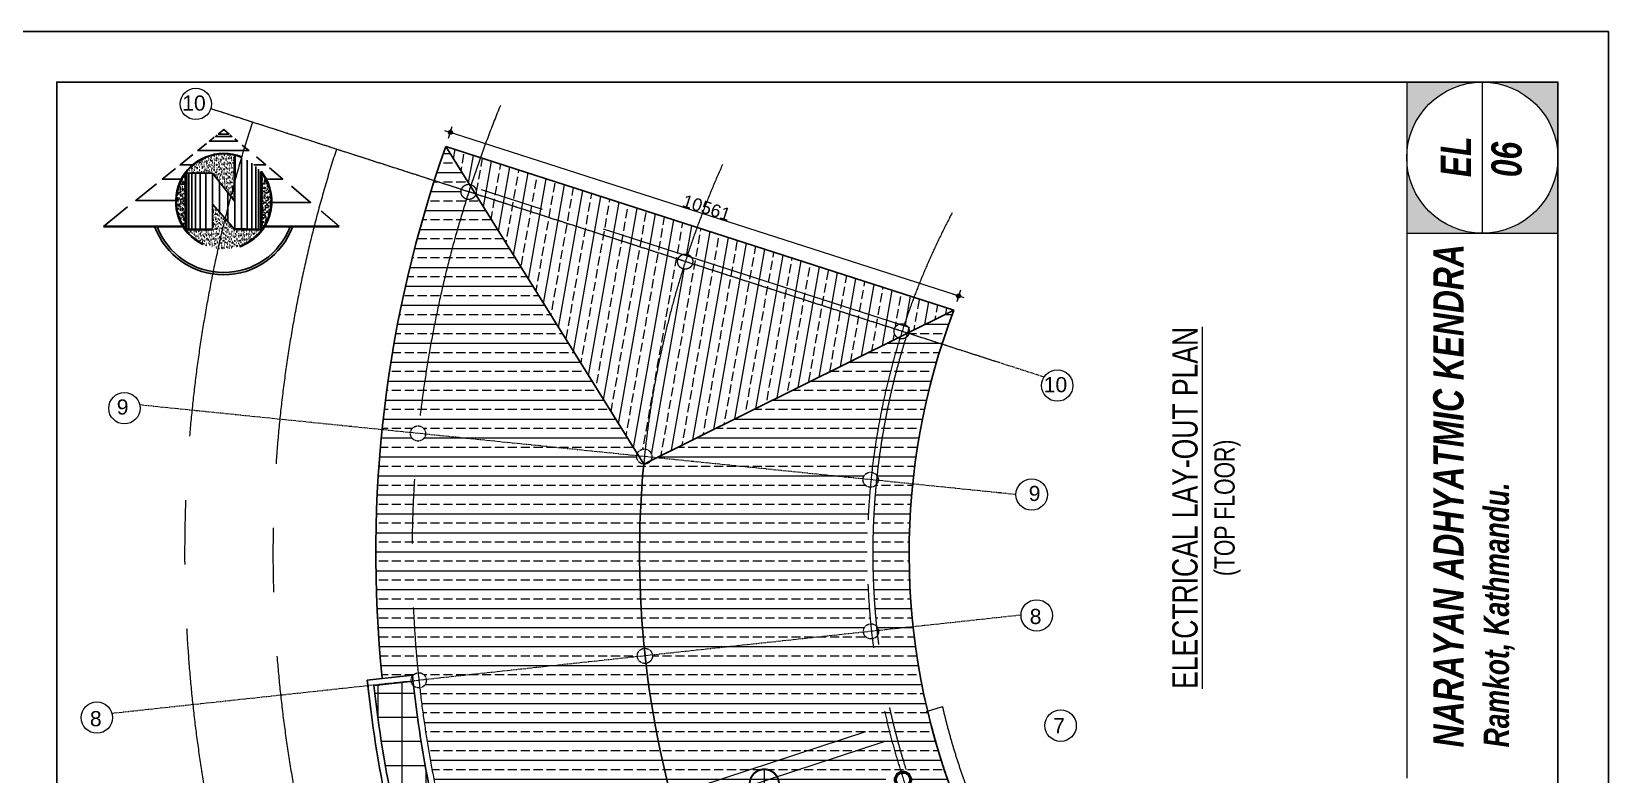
# Model space of a CAD drawing. Header units: millimetres. Extents: x -582 to 488037, y -1142837 to 903.
# Drawn here: x 425300 to 456500, y -1113533 to -1098837 of the extents above; entities that cross this region are included whole.
import ezdxf

# ---------------------------------------------------------------- set-up
doc = ezdxf.new("R2010")
doc.units = ezdxf.units.MM
doc.header["$PDMODE"] = 3
doc.linetypes.add('CENTERX2', pattern=[101.6, 63.5, -12.7, 12.7, -12.7])
doc.layers.add('A New CL', color=7, linetype='CENTERX2', lineweight=13, true_color=0x18bbcd)
doc.layers.add('Pipe line', color=7, linetype='Continuous', lineweight=60, true_color=0x0070ff)
for name, color, linetype, lineweight in [('COLUMN-HATCH', 1, 'Continuous', 53), ('Dim', 160, 'Continuous', 20), ('Dimension', 5, 'Continuous', 13), ('dw', 92, 'Continuous', 15), ('ha', 252, 'Continuous', 5), ('hatch', 9, 'Continuous', 0), ('hatch2', 252, 'Continuous', 18), ('railing', 220, 'Continuous', 25), ('T-TEXT', 1, 'Continuous', 15)]:
    doc.layers.add(name, color=color, linetype=linetype, lineweight=lineweight)
doc.layers.add('E_Electrical Layout', color=210, linetype='Continuous')
doc.layers.add('WC-SERIAL', color=70, linetype='Continuous')
doc.styles.add('Arial', font='arial.ttf')
doc.styles.get("Standard").update_dxf_attribs({"font": 'arial.ttf', "width": 0.75})
doc.dimstyles.new('A_ Detail', dxfattribs={"dimtxt": 250, "dimasz": 80, "dimexe": 75, "dimexo": 0, "dimgap": 4, "dimtad": 1, "dimdec": 0, "dimzin": 1, "dimdsep": 46, "dimtxsty": 'Arial', "dimblk": 'dot 2', "dimcen": 0.09375, "dimclrd": 5, "dimclre": 5, "dimclrt": 256, "dimadec": 0, "dimazin": 0, "dimtfac": 0.75, "dimtdec": 0, "dimtix": 1, "dimtmove": 1, "dimatfit": 3, "dimfxl": 75, "dimfxlon": 1, "dimtolj": 1, "dimtzin": 0, "dimlwd": 13, "dimlwe": 9, "dimarcsym": 0})
pattern_1 = [(180, (-69810, -65127.35), (-3e-14, -375), []), (180, (-69997.2, -64940.14), (-3e-14, -375), [180, -75])]
pattern_2 = [(37.5, (17499.617, -40629.6), (-2.36225, 72.25589), [0, -57, 0, -63.75, 0, -60.9375]), (7.5, (17499.62, -40629.6), (66.36663, 105.83048), [0, -30.75, 0, -51.375, 0, -19.6875]), (327.5, (17453.49, -40629.6), (116.78032, 0.212215), [0, -18.75, 0, -67.5, 0, -88.125]), (317.5, (17453.49, -40629.6), (112.72975, 32.91283), [0, -9.375, 0, -44.25, 0, -50.625])]

# ---------------------------------------------------------------- blocks, each defined once
blk = doc.blocks.new('A$C115C1E31')
blk.add_circle((-22, 86), 150)
blk = doc.blocks.new('dot1')
at = {"layer": 'hatch'}
h = blk.add_hatch(color=256, dxfattribs=at)
edge = h.paths.add_edge_path()
edge.add_arc((0, 0), 1, 0, 360)
for p, q in [((3, 0), (-3, 0)), ((0, 3), (0, -3))]:
    blk.add_line(p, q, dxfattribs=at)
blk.add_circle((0, 0), 1, dxfattribs=at)
blk = doc.blocks.new('dot 2')
at = {"layer": 'hatch', "xscale": 0.5, "yscale": 0.5, "zscale": 0.5}
blk.add_blockref('dot1', (0, 0), dxfattribs=at)
blk = doc.blocks.new('*D345')
at = {"layer": 'DEFPOINTS', "color": 0, "transparency": 16777216}
for p in [(433498, -1101111), (443641, -1104067), (443551, -1104347)]:
    blk.add_point(p, dxfattribs=at)
at = {"layer": 'Dim', "color": 5, "lineweight": 9, "transparency": 16777216}
for p, q in [((433565, -1100902), (433611, -1100759)), ((443618, -1104138), (443664, -1103996))]:
    blk.add_line(p, q, dxfattribs=at)
at = {"layer": 'Dim', "color": 5, "lineweight": 13, "transparency": 16777216}
blk.add_line((433664, -1100855), (443565, -1104042), dxfattribs=at)
at = {"layer": 'Dim', "color": 5, "lineweight": 13, "transparency": 16777216, "xscale": 80, "yscale": 80, "zscale": 80}
for p, rotation in [((433588, -1100830), 162.1540925338636), ((443641, -1104067), 342.1540925338636)]:
    blk.add_blockref('dot 2', p, dxfattribs=dict(at, rotation=rotation))
at = {"layer": 'Dim', "transparency": 16777216, "insert": (438655, -1102323), "char_height": 250, "attachment_point": 5, "rotation": 342.1541, "style": 'Arial'}
blk.add_mtext('\\A1;10561', dxfattribs=at)
blk = doc.blocks.new('north')
at = {"layer": 'WC-SERIAL'}
h = blk.add_hatch(dxfattribs=at)
h.set_pattern_fill('AR-SAND', color=256, scale=37.5, style=0)
h.set_pattern_definition(pattern_2)
h.paths.add_polyline_path([(-220, 2009), (220, 1452), (220, 2364, 0.302023), (-755, 2009)])
h = blk.add_hatch(dxfattribs=at)
h.set_pattern_fill('AR-SAND', color=256, scale=37.5, style=0)
h.set_pattern_definition(pattern_2)
h.paths.add_polyline_path([(-755, 2009, 0.328563), (-755, 897)])
h.paths.add_polyline_path([(755, 2009), (755, 897, 0.328563)])
h = blk.add_hatch(dxfattribs=at)
h.set_pattern_fill('AR-SAND', color=256, scale=37.5, style=0)
h.set_pattern_definition(pattern_2)
h.paths.add_polyline_path([(755, 897), (220, 897), (-220, 1398), (-220, 897), (-755, 897, 0.505386)])
blk.add_hatch(color=256, dxfattribs=at).paths.add_polyline_path([(-1316, 957), (-1366, 957, 0.70083), (1366, 957), (1316, 957, -0.691826)])
at = {"lineweight": 13}
blk.add_line((2286, 957), (1927, 1259), dxfattribs=at)
at = {"layer": 'WC-SERIAL'}
for p, q in [((220, 897), (220, 2364)), ((352, 897), (352, 2347)), ((464, 897), (464, 2268)), ((558, 897), (558, 2207)), ((-755, 897), (-755, 2009)), ((-755, 2009), (-220, 2009)), ((-745, 897), (-745, 2009)), ((-727, 897), (-727, 2009)), ((-689, 897), (-689, 2009)), ((-633, 897), (-633, 2009)), ((-558, 897), (-558, 2009)), ((-464, 897), (-464, 2009)), ((-352, 897), (-352, 2009)), ((-220, 897), (-220, 2009)), ((-220, 2009), (-220, 1463)), ((-220, 2009), (220, 1452)), ((633, 897), (633, 2145)), ((689, 897), (689, 2089)), ((727, 897), (727, 2045)), ((745, 897), (745, 2022)), ((755, 897), (755, 2048)), ((-80, 1234), (-80, 1831)), ((80, 1057), (80, 1629)), ((-2380, 957), (-1900, 1343)), ((220, 897), (-220, 1398)), ((-2380, 957), (-796, 957)), ((796, 957), (2286, 957)), ((-755, 897), (-220, 897)), ((220, 897), (755, 897))]:
    blk.add_line(p, q, dxfattribs=at)
for points in [[(-107, 2785), (107, 2785), (3, 2873), (-106, 2785)], [(369, 2566), (499, 2457), (-514, 2457), (-338, 2599)], [(-186, 2721), (-281, 2645), (275, 2645), (221, 2690)], [(-127, 2768), (-164, 2739), (163, 2739), (129, 2768)], [(-597, 2176), (-864, 2176), (-609, 2381)], [(597, 2176), (834, 2176), (647, 2333)], [(-827, 1895), (-1214, 1895), (-952, 2105)], [(827, 1895), (1169, 1895), (905, 2116)], [(-937, 1473), (-1739, 1473), (-1331, 1800)], [(937, 1433), (1719, 1433), (1340, 1751)], [(-2380, 957), (-796, 957)]]:
    blk.add_lwpolyline(points, dxfattribs=at)
at = {"layer": 'WC-SERIAL', "const_width": 46.9}
for points in [[(218, 2361), (216, 1456)], [(-755, 2009), (-755, 897)], [(796, 957), (2286, 957)], [(-220, 897), (-745, 897)], [(755, 897), (219, 902)]]:
    blk.add_lwpolyline(points, dxfattribs=at)
at = {"layer": 'WC-SERIAL'}
blk.add_lwpolyline([(-2380, 957, 18.8, 18.8, 0), (-796, 957, 46.9, 46.9, 0), (-2380, 957, 46.9, 46.9, 0), (-796, 957, 46.9, 46.9, 0)], format="xyseb", dxfattribs=at)
for radius, start, end in [(950, 67.8628, 244.1076), (949, 67.8628, 244.1076), (948, 67.8628, 244.1076), (947, 67.8628, 244.1076), (946, 67.8628, 244.1076), (945, 67.8628, 244.1076), (944, 67.8628, 244.1076), (943, 67.8628, 244.1076), (942, 67.8628, 244.1076), (941, 67.8628, 244.1076), (940, 67.8628, 244.1076), (939, 67.8628, 244.1076), (938, 67.8628, 244.1076), (938, 67.8628, 244.1076), (938, 104.6153, 244.0699), (938, 289.5135, 36.4548), (938, 289.478, 36.3772), (941, 289.5135, 36.4548), (940, 289.5135, 36.4548), (939, 289.5135, 36.4548), (944, 289.5135, 36.4548), (943, 289.5135, 36.4548), (942, 289.5135, 36.4548), (947, 289.5135, 36.4548), (946, 289.5135, 36.4548), (945, 289.5135, 36.4548), (950, 289.5135, 36.4548), (949, 289.5135, 36.4548), (948, 289.5135, 36.4548), (953, 289.5135, 36.4548), (952, 289.5135, 36.4548), (951, 289.5135, 36.4548), (1453, 199.9521, 340.0479), (1406, 200.647, 339.353)]:
    blk.add_arc((0, 1453), radius, start, end, dxfattribs=at)
blk = doc.blocks.new('mb')
at = {"const_width": 20}
blk.add_lwpolyline([(18, 151, -0.887546), (18, -151, -1.126702), (18, 151, -0.226057)], format="xyb", dxfattribs=at)
at = {"const_width": 12.5}
for points in [[(-151, 0), (151, 0)], [(0, -151), (0, 151)]]:
    blk.add_lwpolyline(points, dxfattribs=at)
blk = doc.blocks.new('A$C08380FCA')
blk.add_blockref('mb', (162, 162))

msp = doc.modelspace()

# ---------------------------------------------------------------- hatches: boundary and pattern name
at = {"layer": 'ha'}
h = msp.add_hatch(dxfattribs=at)
h.set_pattern_fill('NET', color=256, scale=150, style=0)
h.set_pattern_definition([(0, (-69810, -65127.35), (0, 476.25), []), (90, (-69810, -65127.35), (-476.25, 3e-14), [])])
h.paths.add_polyline_path([(445087, -1129871.5, -0.0419951), (441782.1, -1127728.7), (441408.1, -1128191.7), (439198.8, -1131040.3, -0.2318052), (439256.9, -1131158.8, -0.0918414), (439246.9, -1131212.6, 0.0405681), (443029.8, -1133655.5, -0.1023465), (443080.4, -1133621.9), (443695.6, -1132471.9), (443643, -1132443.1), (444099.6, -1131610.9), (444143.5, -1131634.9)])
h.paths.add_polyline_path([(438738.9, -1124907.2), (435622.5, -1127722.8, -0.1857696), (435661.2, -1127823.4, -0.136524), (435639.6, -1127900.9, 0.0415416), (439020, -1131036.6, -0.3306878), (439198.8, -1131040.3), (441772.8, -1127721.5, -0.0441293), (438738.9, -1124907.2)])
h.paths.add_polyline_path([(436246.1, -1121604.3, -0.0064161), (435933.3, -1121088.9), (436003.9, -1121047.3, -0.2828255), (435865.4, -1120973), (433747.8, -1122205.1, -0.1325033), (433768.1, -1122280.6, -0.2573774), (433698.2, -1122407.4, 0.0064089), (434045.1, -1122979)])
h.paths.add_polyline_path([(434041.6, -1116585.3, -0.4208897), (433848.8, -1116491.1), (433144.1, -1116722.6, 0.0000516), (433145.7, -1116727.4), (431525.8, -1117259.4, -0.0711207), (431531.8, -1117301.4, -0.3140656), (431433.7, -1117442.2, 0.0495676), (433547.4, -1122148.3, -0.4036464), (433747.8, -1122205.1), (435865.4, -1120973, -0.1325033), (435845.1, -1120897.6, -0.267914), (435920.1, -1120767.7, -0.049231)])
h.paths.add_polyline_path([(432857.4, -1111779.2, -0.1684765), (432812.6, -1111691.7), (432075.1, -1111771.4, 0.0523975), (433144.1, -1116722.6), (433848.8, -1116491.1, -0.0800774), (433841.2, -1116444, -0.0956408), (433852, -1116388.2, -0.0503869)])
h.paths.add_polyline_path([(438568, -1127929.1), (439628.1, -1127929.1), (439628.1, -1128159.2), (438568, -1128159.2)], flags=24)
at = {"layer": 'hatch2'}
h = msp.add_hatch(dxfattribs=at)
h.set_pattern_fill('JIS_STN_2.5', color=30, scale=150, angle=135, style=0)
h.set_pattern_definition(pattern_1)
h.paths.add_polyline_path([(433498, -1101110.8, 0.0074326), (433268.7, -1101788.2), (433806.6, -1101961.3, -0.3515357), (433964.4, -1101859.7)])
h = msp.add_hatch(dxfattribs=at)
h.set_pattern_fill('JIS_STN_2.5', color=30, scale=150, angle=35, style=0)
h.set_pattern_definition([(80, (-69810, -65127.35), (-369.30291, 65.11807), []), (80, (-69593.13, -64975.5), (-369.30291, 65.11807), [180, -75])])
h.paths.add_polyline_path([(434181.6, -1101330.9), (433498, -1101110.8), (433964.4, -1101859.7, -0.0576229), (433998, -1101867.1, -0.0060714)])
h.paths.add_polyline_path([(434181.6, -1101330.9, 0.0060714), (433998, -1101867.1, -0.1658793), (434074.4, -1101926.7), (438178.3, -1103248, -0.1774349), (438281.5, -1103246.2, -0.0075229), (438467.5, -1102710.8)])
h.paths.add_polyline_path([(438467.5, -1102710.8, 0.0075229), (438281.5, -1103246.2, -0.1658705), (438357.8, -1103305.8), (442461.8, -1104627, -0.1867767), (442570.1, -1104627.1, -0.0098893), (442759.9, -1104092.7)])
h.paths.add_polyline_path([(443551, -1104347.4), (442759.9, -1104092.7, 0.0098893), (442570.1, -1104627.1, -0.1565935), (442641.3, -1104684.9), (442664.2, -1104692.2, 0.0004265), (442656.6, -1104715.3, -0.088218), (442665.8, -1104767, -0.0344539), (442664.4, -1104787.6)])
h.paths.add_polyline_path([(442442.4, -1104897.8, -0.2712099), (442365.8, -1104767, -0.080775), (442373.5, -1104719.4), (438375.6, -1103432.3, -0.4108011), (438189.6, -1103531.7, 0.0484539), (437442.3, -1107096.7, -0.3778318), (437573.5, -1107245.5, -0.0237818), (437572.8, -1107259.8), (437665.5, -1107269.2)])
h.paths.add_polyline_path([(438189.6, -1103531.7, -0.3319226), (438082.3, -1103387.9, -0.080775), (438090, -1103340.4), (434092.1, -1102053.3, -0.0131311), (434089.6, -1102060.7), (437284.2, -1107189.9, -0.3416654), (437442.3, -1107096.7, -0.0484539)])
h.paths.add_polyline_path([(438178.3, -1103248), (434074.4, -1101926.7, -0.1458625), (434098.8, -1102008.9, -0.0752767), (434092.1, -1102053.3), (438090, -1103340.4, -0.2235942)])
h.paths.add_polyline_path([(438357.8, -1103305.8, -0.1458625), (438382.3, -1103387.9, -0.0752767), (438375.6, -1103432.3), (442373.5, -1104719.4, -0.2235942), (442461.8, -1104627)])
h = msp.add_hatch(dxfattribs=at)
h.set_pattern_fill('JIS_STN_2.5', color=30, scale=150, angle=135, style=0)
h.set_pattern_definition(pattern_1)
h.paths.add_polyline_path([(434089.6, -1102060.7, -0.3955441), (433906.1, -1102152.6, 0.0492214), (432965.7, -1106639.1, -0.4051636), (433096.2, -1106802.2), (437274.4, -1107229.3, -0.0678652), (437284.2, -1107189.9)])
h.paths.add_polyline_path([(433906.1, -1102152.6, -0.3319152), (433798.8, -1102008.9, -0.080775), (433806.6, -1101961.3), (433268.7, -1101788.2, 0.0524558), (432235.6, -1106714.2), (432797.7, -1106771.7, -0.4193442), (432965.7, -1106639.1, -0.0492214)])
h.paths.add_polyline_path([(432935.2, -1106937.5, -0.4233459), (432797.7, -1106771.7), (432235.6, -1106714.2, 0.0512578), (432238.2, -1111633.1), (432834.7, -1111568.6, 0.000201), (432836.6, -1111587.3, -0.2281493), (432948.8, -1111521.4, -0.049221)])
h.paths.add_polyline_path([(433096.2, -1106802.2, -0.4090777), (432935.2, -1106937.5, 0.049221), (432948.8, -1111521.4, -0.4062062), (433110.3, -1111654.4), (437285.9, -1111202.8, -0.4208385), (437422.7, -1111037.5, -0.0484535), (437411.9, -1107395.1, -0.4232557), (437274.4, -1107229.3)])
h.paths.add_polyline_path([(433110.3, -1111654.4, -0.4075318), (432981.1, -1111819.6, 0.0492209), (433948, -1116300.4, -0.4075584), (434133.9, -1116397.5), (437066.2, -1115434.4, -0.001425), (437030.7, -1115325), (438138.9, -1114961.1, -0.1834974), (438223.3, -1114896.2, -0.0006944), (438207.5, -1114846.3, -0.0484794), (437454.8, -1111335.7, -0.4220149), (437285.9, -1111202.8)])
h = msp.add_hatch(dxfattribs=at)
h.set_pattern_fill('JIS_STN_2.5', color=30, scale=150, angle=135, style=0)
h.set_pattern_definition(pattern_1)
h.paths.add_polyline_path([(443551, -1104347.4), (442664.4, -1104787.6, -0.0407172), (442659.1, -1104811.4), (443313.9, -1105022.2, -0.0132439)])
h.paths.add_polyline_path([(443313.9, -1105022.2), (442659.1, -1104811.4, -0.1701488), (442600, -1104891.1, 0.049189), (442027.4, -1107623.6, -0.1405769), (442050.2, -1107703.1, -0.0237818), (442049.5, -1107717.4), (442734.1, -1107787.4, -0.052449)])
h.paths.add_polyline_path([(442600, -1104891.1, -0.2153139), (442478.4, -1104912.2, 0.0471845), (441925, -1107555.2, -0.2147752), (442027.4, -1107623.6, -0.049189)])
h.paths.add_polyline_path([(442478.4, -1104912.2, -0.064904), (442442.4, -1104897.8), (437665.5, -1107269.2), (441751.1, -1107686.9, -0.4310928), (441925, -1107555.2, -0.0471845)])
h.paths.add_polyline_path([(441894.6, -1107853, -0.4352235), (441751.1, -1107686.9), (437665.5, -1107269.2), (437549.6, -1107326.7, -0.2549839), (437423.5, -1107395.5, 0.0491793), (437423, -1111037.5, -0.4055751), (437584.2, -1111170.5), (441759.8, -1110718.9, -0.4332588), (441902.9, -1110553.2, -0.0471836)])
h.paths.add_polyline_path([(441935.1, -1110850.8, -0.4346574), (441759.8, -1110718.9), (437584.2, -1111170.5, -0.4076057), (437454.9, -1111335.7, 0.0477573), (438207.5, -1114846.3, 0.0007048), (438223.4, -1114896.1, -0.1703679), (438322.6, -1114900.7), (442414.2, -1113556.9, -0.1943203), (442504.7, -1113490.3, -0.0471833)])
h.paths.add_polyline_path([(442742.4, -1110612.6), (442058.1, -1110686.7, -0.0275134), (442059, -1110703.1, -0.3639102), (441935.1, -1110850.8, 0.0471833), (442504.7, -1113490.3, -0.4895897), (442691.8, -1113635.6, -0.3056658), (442598.1, -1113774.7, 0.0129772), (442855.8, -1114472.8), (442955.3, -1114433.1, -0.0030163), (442892.6, -1114273.3), (443579.5, -1114047.8, -0.0657387)])
h.paths.add_polyline_path([(442734.1, -1107787.4), (442049.5, -1107717.4, -0.1683476), (442008.7, -1107806.7, 0.0491971), (442017, -1110599, -0.1656887), (442058.1, -1110686.7), (442742.4, -1110612.6, -0.052449)])
at = {"layer": 'WC-SERIAL'}
h = msp.add_hatch(color=256, dxfattribs=at)
h.paths.add_polyline_path([(454005, -1099837.3), (452510, -1099837.3), (452510, -1101332.3, -0.4142136)])
h.paths.add_polyline_path([(452510, -1102827.3), (454005, -1102827.3, -0.4142136), (452510, -1101332.3)])
h.paths.add_polyline_path([(455500, -1102827.3), (455500, -1101332.3, -0.4142136), (454005, -1102827.3)])
h.paths.add_polyline_path([(455500, -1099837.3), (454005, -1099837.3, -0.4142136), (455500, -1101332.3)])

# ---------------------------------------------------------------- linework, layer by layer
at = {"layer": 'A New CL'}
for p, q in [((444422.8, -1105379.2), (428845.7, -1100364.2)), ((445333.8, -1105672.5), (428845.7, -1100364.2)), ((444777.8, -1107996.3), (427441.3, -1106224.1)), ((444777.8, -1107996.3), (427441.3, -1106224.1)), ((444877.2, -1110381.8), (426892.3, -1112327))]:
    msp.add_line(p, q, dxfattribs=at)
at = {"layer": 'A New CL', "ltscale": 100}
msp.add_line((442664.2, -1104692.2), (433875.3, -1101862.7), dxfattribs=at)
at = {"layer": 'A New CL', "color": 5, "ltscale": 100}
for points in [[(438500.8, -1120758.5, -0.0792665), (435770.1, -1114663), (443321.1, -1112185.6, 0.0972619), (445360.1, -1116741.1)], [(438597.2, -1120354.3, -0.0724143), (436135.5, -1114858.9), (443106.5, -1112571.7, 0.0848142), (444930.1, -1116645.2)]]:
    msp.add_lwpolyline(points, format="xyb", close=True, dxfattribs=at)
at = {"layer": 'A New CL', "ltscale": 100}
for centre in [(433948.8, -1102008.9), (438232.3, -1103387.9), (442515.8, -1104767)]:
    msp.add_circle(centre, 150, dxfattribs=at)
at = {"layer": 'A New CL'}
for centre in [(432946.9, -1106787.9), (437423.5, -1107245.5), (441900.2, -1107703.1), (441909, -1110703.1), (437435.1, -1111187), (432961.2, -1111670.9)]:
    msp.add_circle(centre, 150, dxfattribs=at)
at = {"layer": 'A New CL', "ltscale": 100}
for centre, radius, start, end in [((456168, -1109160.6), 23338.9, 157.6902, 257.35192), ((456168, -1109160.6), 27838.9, 162.15399, 252.25408), ((456165.6, -1109159.9), 26088.9, 162.15383, 211.98971), ((456166.7, -1109160.6), 18837.7, 155.89061, 250.53597), ((456173.9, -1109159.3), 14338.9, 151.97881, 261.00539), ((456168, -1109160.6), 14223.9, 161.69065, 197.72632)]:
    msp.add_arc(centre, radius, start, end, dxfattribs=at)
at = {"layer": 'DEFPOINTS'}
msp.add_lwpolyline([(424800, -1142837.3), (456500, -1142837.3), (456500, -1098837.3), (424800, -1098837.3)], close=True, dxfattribs=at)
at = {"layer": 'Dimension'}
for centre in [(428550.3, -1100269.3), (445595, -1105839.9), (427137.8, -1106288.6), (445088, -1107996.3), (445187.4, -1110386.4), (426592.8, -1112408), (445661.2, -1112567.3)]:
    msp.add_circle(centre, 310.3, dxfattribs=at)
at = {"layer": 'dw', "lineweight": 20}
for p, q in [((452510, -1099837.3), (452510, -1113607.3)), ((454005, -1102827.3), (454005, -1099837.3)), ((452510, -1102827.3), (455500, -1102827.3))]:
    msp.add_line(p, q, dxfattribs=at)
at = {"layer": 'dw', "lineweight": 30}
msp.add_lwpolyline([(425800, -1140837.3), (455500, -1140837.3), (455500, -1099837.3), (425800, -1099837.3)], close=True, dxfattribs=at)
at = {"layer": 'dw', "lineweight": 20}
msp.add_circle((454005, -1101332.3), 1495, dxfattribs=at)
at = {"layer": 'railing', "lineweight": 30}
for p, q in [((443551, -1104347.4), (433498, -1101110.8)), ((433498, -1101110.8), (437412, -1107395.1)), ((437412, -1107395.1), (443551, -1104347.4)), ((432834.7, -1111568.6), (431943.2, -1111665))]:
    msp.add_line(p, q, dxfattribs=at)
at = {"layer": 'railing'}
for p, q in [((431943.2, -1111665), (431967.9, -1111893.7)), ((432847.6, -1111687.9), (432075.1, -1111771.4))]:
    msp.add_line(p, q, dxfattribs=at)
at = {"layer": 'railing', "lineweight": 30}
msp.add_lwpolyline([(437411.9, -1107394.4, 0.1011394), (438223.4, -1114896.1, 0.2878378)], format="xyb", dxfattribs=at)
for centre, radius, start, end in [((456164.7, -1109161.2), 24053.9, 160.44682, 185.8913), ((456168, -1109160.6), 13503.9, 159.11878, 201.21727), ((456164.7, -1109161.2), 23453.9, 185.8913, 198.1834)]:
    msp.add_arc(centre, radius, start, end, dxfattribs=at)
at = {"layer": 'railing'}
for radius, start, end in [(24353.9, 185.90247, 187.39516), (24353.9, 185.90247, 197.91193), (24233.9, 186.18484, 198.19431)]:
    msp.add_arc((456168, -1109160.6), radius, start, end, dxfattribs=at)

# ---------------------------------------------------------------- block references
at = {"layer": 'COLUMN-HATCH', "rotation": 358.2021055428585}
msp.add_blockref('A$C115C1E31', (442561.4, -1113722.1), dxfattribs=at)
at = {"layer": 'E_Electrical Layout', "xscale": 1.905, "yscale": 1.905, "zscale": 1.905}
msp.add_blockref('A$C08380FCA', (439490, -1114029.8), dxfattribs=at)
at = {"layer": 'WC-SERIAL'}
msp.add_blockref('north', (429101.5, -1103650.1), dxfattribs=at)

# ---------------------------------------------------------------- texts
at = {"layer": 'Pipe line', "color": 5, "char_height": 300, "attachment_point": 5, "style": 'Arial'}
for s, insert in [('10', (428513.6, -1100253.8)), ('10', (445558.3, -1105824.4)), ('9', (427102.3, -1106265.7)), ('9', (445145.8, -1107975.6)), ('8', (445165.5, -1110409.9)), ('8', (426570.9, -1112431.5)), ('7', (445628.5, -1112568.4))]:
    msp.add_mtext(s, dxfattribs=dict(at, insert=insert))
at = {"layer": 'T-TEXT', "ltscale": 0.005, "insert": (448547.3, -1108259.3), "char_height": 500, "attachment_point": 5, "rotation": 90}
msp.add_mtext('\\pi-1500,l1500,t1500;{\\L\\C7;ELECTRICAL LAY-OUT PLAN\\P\\H0.8x;\\l(TOP FLOOR)}', dxfattribs=at)
at = {"layer": 'WC-SERIAL', "char_height": 500, "width": 16740, "attachment_point": 1, "rotation": 90}
for s, insert in [('{\\fArial|b1|i1|c0|p34;\\H1.2x;EL\\P06}', (453182.3, -1101717.7)), ('{\\fArial|b1|i1|c0|p34;\\H1.2x;NARAYAN ADHYATMIC KENDRA\\P\\H0.8333x;Ramkot, Kathmandu.}', (453032.3, -1112997.1))]:
    msp.add_mtext(s, dxfattribs=dict(at, insert=insert))

# ---------------------------------------------------------------- dimensions: what is measured, and where the dimension line sits
at = {"layer": 'Dim'}
dim = msp.add_aligned_dim(p1=(433498, -1101110.8), p2=(443551, -1104347.4), distance=294.6, dimstyle='A_ Detail', dxfattribs=at)
dim.commit()
dim.dimension.update_dxf_attribs({"geometry": '*D345', "text_midpoint": (438655.1, -1102323.4)})

doc.saveas('drawing.dxf')
